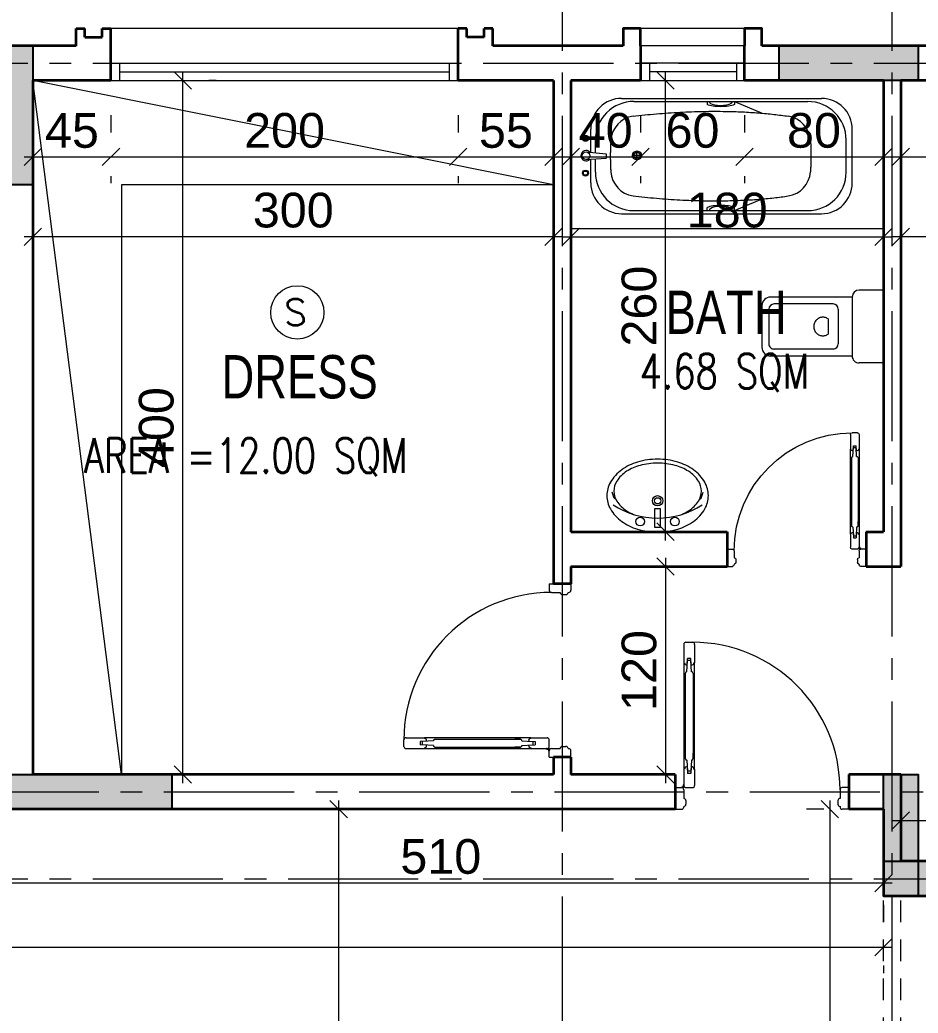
# Model space of a CAD drawing. Header units: millimetres. Extents: x -11627 to -10952, y 10244 to 10588.
# Drawn here: x -11240.24 to -11235.07, y 10466.85 to 10472.58 of the extents above; entities that cross this region are included whole.
import ezdxf

# ---------------------------------------------------------------- set-up
doc = ezdxf.new("R2010")
doc.units = ezdxf.units.MM
doc.header["$PDMODE"] = 35
for name, pattern in [('DOT', [0.25, 0, -0.25]), ('GROUND FLOOR XREF - option 3$0$FATHER FR$0$CENTER2', [1.125, 0.75, -0.125, 0.125, -0.125]), ('HIDDEN2', [0.1875, 0.125, -0.0625])]:
    doc.linetypes.add(name, pattern=pattern)
doc.layers.get('0').update_dxf_attribs({"lineweight": 5})
doc.layers.get('DEFPOINTS').update_dxf_attribs({"lineweight": 5})
for name, color, linetype, lineweight in [('A-AXIS LINE', 8, 'GROUND FLOOR XREF - option 3$0$FATHER FR$0$CENTER2', 0), ('A-GEN DIMS INTERNAL', 86, 'Continuous', 5), ('A-TEXT', 3, 'Continuous', 13), ('DIM IN', 191, 'Continuous', 5), ('DOORS', 30, 'Continuous', 9), ('FIRE', 2, 'Continuous', 5), ('hidden', 251, 'HIDDEN2', 5), ('PRO', 233, 'Continuous', 0), ('S-COL HATCH', 5, 'Continuous', 15), ('SANIT', 241, 'Continuous', 0), ('SYMBOLS LEVEL', 233, 'Continuous', 5), ('text1', 32, 'Continuous', 9), ('WALLS', 4, 'Continuous', 35), ('Window', 57, 'Continuous', 13), ('WINDOWS', 57, 'Continuous', 13)]:
    doc.layers.add(name, color=color, linetype=linetype, lineweight=lineweight)
doc.layers.add('CivilDefense', color=2, linetype='Continuous')
doc.layers.add('col1', color=6, linetype='Continuous')
doc.styles.add('GROUND FLOOR XREF - option 3$0$STYLE1', font='arial.ttf', dxfattribs={"height": 0.2})
doc.styles.add('ROMANS', font='romans.shx', dxfattribs={"width": 0.85})
doc.styles.add('SIMPLEX', font='romans.shx', dxfattribs={"width": 0.75})
doc.dimstyles.new('DIM 100', dxfattribs={"dimtxt": 0.2, "dimasz": 0.1, "dimexe": 0.15, "dimexo": 0.2, "dimgap": 0.05, "dimtad": 1, "dimdec": 0, "dimlfac": 100, "dimzin": 1, "dimdsep": 46, "dimtxsty": 'GROUND FLOOR XREF - option 3$0$STYLE1', "dimblk": 'OBLIQUE', "dimcen": 0.02, "dimdle": 0.05, "dimclrd": 256, "dimclre": 6, "dimclrt": 3, "dimadec": 1, "dimazin": 0, "dimtfac": 0.9, "dimtdec": 0, "dimtix": 1, "dimtofl": 0, "dimtmove": 2, "dimatfit": 3, "dimldrblk": 'ARCHTICK', "dimfxl": 1, "dimtolj": 1, "dimtzin": 12, "dimlwd": -1, "dimlwe": -1, "dimarcsym": 0})

# ---------------------------------------------------------------- blocks, each defined once
blk = doc.blocks.new('GLA')
at = {"layer": 'WALLS'}
for p, q in [((211.3978, -544.4551), (211.4478, -544.4551)), ((211.3978, -544.5551), (211.3978, -544.4551)), ((211.4478, -544.5051), (211.4478, -544.4551)), ((211.5478, -544.5051), (211.5478, -544.4551)), ((211.5478, -544.4551), (211.5978, -544.4551)), ((211.5978, -544.7551), (211.5978, -544.4551)), ((213.5978, -544.7551), (213.5978, -544.4551)), ((213.6478, -544.4551), (213.5978, -544.4551)), ((213.6478, -544.5051), (213.6478, -544.4551)), ((213.7478, -544.5051), (213.7478, -544.4551)), ((213.7978, -544.4551), (213.7478, -544.4551)), ((213.7978, -544.5551), (213.7978, -544.4551)), ((211.4478, -544.5051), (211.5478, -544.5051)), ((213.7478, -544.5051), (213.6478, -544.5051))]:
    blk.add_line(p, q, dxfattribs=at)
at = {"layer": 'WINDOWS'}
for p, q in [((211.5978, -544.4551), (213.5978, -544.4551)), ((213.5978, -544.6551), (211.5978, -544.6551)), ((211.6478, -544.7551), (211.6478, -544.6551)), ((213.5478, -544.7551), (213.5478, -544.6551)), ((213.5478, -544.7051), (211.6478, -544.7051)), ((213.5978, -544.7551), (211.5978, -544.7551))]:
    blk.add_line(p, q, dxfattribs=at)
blk = doc.blocks.new('_Oblique')
at = {"color": 0, "linetype": 'ByBlock', "lineweight": -2}
blk.add_line((-0.5, -0.5), (0.5, 0.5), dxfattribs=at)
blk = doc.blocks.new('*D1153')
at = {"layer": 'A-GEN DIMS INTERNAL', "color": 6, "linetype": 'DOT', "transparency": 16777216}
for p, q in [((-11235.1682, 10471.5256), (-11235.1682, 10471.4756)), ((-11231.1682, 10471.5256), (-11231.1682, 10471.4756))]:
    blk.add_line(p, q, dxfattribs=at)
at = {"layer": 'A-GEN DIMS INTERNAL', "transparency": 16777216}
blk.add_line((-11231.1182, 10471.3256), (-11235.2182, 10471.3256), dxfattribs=at)
at = {"layer": 'DEFPOINTS', "color": 0, "transparency": 16777216}
for p in [(-11235.1682, 10471.3256), (-11235.1682, 10471.3256), (-11231.1682, 10471.3256)]:
    blk.add_point(p, dxfattribs=at)
at = {"layer": 'A-GEN DIMS INTERNAL', "transparency": 16777216, "xscale": 0.1, "yscale": 0.1, "zscale": 0.1, "rotation": 180}
blk.add_blockref('_Oblique', (-11235.1682, 10471.3256), dxfattribs=at)
at = {"layer": 'A-GEN DIMS INTERNAL', "transparency": 16777216, "xscale": 0.1, "yscale": 0.1, "zscale": 0.1}
blk.add_blockref('_Oblique', (-11231.1682, 10471.3256), dxfattribs=at)
at = {"layer": 'A-GEN DIMS INTERNAL', "color": 3, "transparency": 16777216, "insert": (-11233.1682, 10471.4777), "char_height": 0.2, "attachment_point": 5, "style": 'GROUND FLOOR XREF - option 3$0$STYLE1'}
blk.add_mtext('\\A1;400', dxfattribs=at)
blk = doc.blocks.new('_ArchTick')
at = {"color": 0, "linetype": 'ByBlock', "const_width": 0.15}
blk.add_lwpolyline([(-0.5, -0.5), (0.5, 0.5)], dxfattribs=at)
blk = doc.blocks.new('*D1154')
at = {"layer": 'A-GEN DIMS INTERNAL', "color": 6, "linetype": 'DOT', "transparency": 16777216}
for p, q in [((-11240.1682, 10471.5256), (-11240.1682, 10471.4756)), ((-11237.1682, 10471.5256), (-11237.1682, 10471.4756))]:
    blk.add_line(p, q, dxfattribs=at)
at = {"layer": 'A-GEN DIMS INTERNAL', "transparency": 16777216}
blk.add_line((-11237.1182, 10471.3256), (-11240.2182, 10471.3256), dxfattribs=at)
at = {"layer": 'DEFPOINTS', "color": 0, "transparency": 16777216}
for p in [(-11240.1682, 10471.3256), (-11240.1682, 10471.3256), (-11237.1682, 10471.3256)]:
    blk.add_point(p, dxfattribs=at)
at = {"layer": 'A-GEN DIMS INTERNAL', "transparency": 16777216, "xscale": 0.1, "yscale": 0.1, "zscale": 0.1, "rotation": 180}
blk.add_blockref('_Oblique', (-11240.1682, 10471.3256), dxfattribs=at)
at = {"layer": 'A-GEN DIMS INTERNAL', "transparency": 16777216, "xscale": 0.1, "yscale": 0.1, "zscale": 0.1}
blk.add_blockref('_Oblique', (-11237.1682, 10471.3256), dxfattribs=at)
at = {"layer": 'A-GEN DIMS INTERNAL', "color": 3, "transparency": 16777216, "insert": (-11238.6682, 10471.4777), "char_height": 0.2, "attachment_point": 5, "style": 'GROUND FLOOR XREF - option 3$0$STYLE1'}
blk.add_mtext('\\A1;300', dxfattribs=at)
blk = doc.blocks.new('*D1158')
at = {"layer": 'A-GEN DIMS INTERNAL', "color": 6, "linetype": 'DOT', "transparency": 16777216}
for p, q in [((-11239.7182, 10472.0256), (-11239.7182, 10471.6352)), ((-11240.1682, 10471.9852), (-11240.1682, 10471.9352))]:
    blk.add_line(p, q, dxfattribs=at)
at = {"layer": 'A-GEN DIMS INTERNAL', "transparency": 16777216}
blk.add_line((-11240.2182, 10471.7852), (-11239.6682, 10471.7852), dxfattribs=at)
at = {"layer": 'DEFPOINTS', "color": 0, "transparency": 16777216}
for p in [(-11239.7182, 10472.2256), (-11240.1682, 10471.7852), (-11239.7182, 10471.7852)]:
    blk.add_point(p, dxfattribs=at)
at = {"layer": 'A-GEN DIMS INTERNAL', "transparency": 16777216, "xscale": 0.1, "yscale": 0.1, "zscale": 0.1, "rotation": 180}
blk.add_blockref('_Oblique', (-11240.1682, 10471.7852), dxfattribs=at)
at = {"layer": 'A-GEN DIMS INTERNAL', "transparency": 16777216, "xscale": 0.1, "yscale": 0.1, "zscale": 0.1}
blk.add_blockref('_Oblique', (-11239.7182, 10471.7852), dxfattribs=at)
at = {"layer": 'A-GEN DIMS INTERNAL', "color": 3, "transparency": 16777216, "insert": (-11239.9432, 10471.9369), "char_height": 0.2, "attachment_point": 5, "style": 'GROUND FLOOR XREF - option 3$0$STYLE1'}
blk.add_mtext('\\A1;45', dxfattribs=at)
blk = doc.blocks.new('*D1159')
at = {"layer": 'A-GEN DIMS INTERNAL', "color": 6, "linetype": 'DOT', "transparency": 16777216}
for p, q in [((-11239.7182, 10472.0256), (-11239.7182, 10471.6352)), ((-11237.7182, 10472.0256), (-11237.7182, 10471.6352))]:
    blk.add_line(p, q, dxfattribs=at)
at = {"layer": 'A-GEN DIMS INTERNAL', "transparency": 16777216}
blk.add_line((-11239.7682, 10471.7852), (-11237.6682, 10471.7852), dxfattribs=at)
at = {"layer": 'DEFPOINTS', "color": 0, "transparency": 16777216}
for p in [(-11239.7182, 10472.2256), (-11237.7182, 10472.2256), (-11237.7182, 10471.7852)]:
    blk.add_point(p, dxfattribs=at)
at = {"layer": 'A-GEN DIMS INTERNAL', "transparency": 16777216, "xscale": 0.1, "yscale": 0.1, "zscale": 0.1, "rotation": 180}
blk.add_blockref('_Oblique', (-11239.7182, 10471.7852), dxfattribs=at)
at = {"layer": 'A-GEN DIMS INTERNAL', "transparency": 16777216, "xscale": 0.1, "yscale": 0.1, "zscale": 0.1}
blk.add_blockref('_Oblique', (-11237.7182, 10471.7852), dxfattribs=at)
at = {"layer": 'A-GEN DIMS INTERNAL', "color": 3, "transparency": 16777216, "insert": (-11238.7182, 10471.9373), "char_height": 0.2, "attachment_point": 5, "style": 'GROUND FLOOR XREF - option 3$0$STYLE1'}
blk.add_mtext('\\A1;200', dxfattribs=at)
blk = doc.blocks.new('*D1160')
at = {"layer": 'A-GEN DIMS INTERNAL', "color": 6, "linetype": 'DOT', "transparency": 16777216}
for p, q in [((-11237.7182, 10472.0256), (-11237.7182, 10471.6352)), ((-11237.1682, 10472.0256), (-11237.1682, 10471.6352))]:
    blk.add_line(p, q, dxfattribs=at)
at = {"layer": 'A-GEN DIMS INTERNAL', "transparency": 16777216}
blk.add_line((-11237.7682, 10471.7852), (-11237.1182, 10471.7852), dxfattribs=at)
at = {"layer": 'DEFPOINTS', "color": 0, "transparency": 16777216}
for p in [(-11237.7182, 10472.2256), (-11237.1682, 10472.2256), (-11237.1682, 10471.7852)]:
    blk.add_point(p, dxfattribs=at)
at = {"layer": 'A-GEN DIMS INTERNAL', "transparency": 16777216, "xscale": 0.1, "yscale": 0.1, "zscale": 0.1, "rotation": 180}
blk.add_blockref('_Oblique', (-11237.7182, 10471.7852), dxfattribs=at)
at = {"layer": 'A-GEN DIMS INTERNAL', "transparency": 16777216, "xscale": 0.1, "yscale": 0.1, "zscale": 0.1}
blk.add_blockref('_Oblique', (-11237.1682, 10471.7852), dxfattribs=at)
at = {"layer": 'A-GEN DIMS INTERNAL', "color": 3, "transparency": 16777216, "insert": (-11237.4432, 10471.9369), "char_height": 0.2, "attachment_point": 5, "style": 'GROUND FLOOR XREF - option 3$0$STYLE1'}
blk.add_mtext('\\A1;55', dxfattribs=at)
blk = doc.blocks.new('*D1167')
at = {"layer": 'A-GEN DIMS INTERNAL', "transparency": 16777216}
blk.add_line((-11239.3043, 10468.1756), (-11239.3043, 10472.2756), dxfattribs=at)
at = {"layer": 'A-GEN DIMS INTERNAL', "color": 6, "linetype": 'DOT', "transparency": 16777216}
for p, q in [((-11239.1125, 10472.2256), (-11239.1543, 10472.2256)), ((-11239.1125, 10468.2256), (-11239.1543, 10468.2256))]:
    blk.add_line(p, q, dxfattribs=at)
at = {"layer": 'DEFPOINTS', "color": 0, "transparency": 16777216}
for p in [(-11239.3125, 10472.2256), (-11239.3043, 10472.2256), (-11239.3125, 10468.2256)]:
    blk.add_point(p, dxfattribs=at)
at = {"layer": 'A-GEN DIMS INTERNAL', "transparency": 16777216, "xscale": 0.1, "yscale": 0.1, "zscale": 0.1}
for p, rotation in [((-11239.3043, 10472.2256), 90), ((-11239.3043, 10468.2256), 270)]:
    blk.add_blockref('_Oblique', p, dxfattribs=dict(at, rotation=rotation))
at = {"layer": 'A-GEN DIMS INTERNAL', "color": 3, "transparency": 16777216, "insert": (-11239.4564, 10470.2256), "char_height": 0.2, "attachment_point": 5, "rotation": 90, "style": 'GROUND FLOOR XREF - option 3$0$STYLE1'}
blk.add_mtext('\\A1;400', dxfattribs=at)
blk = doc.blocks.new('*D1168')
at = {"layer": 'A-GEN DIMS INTERNAL', "transparency": 16777216}
blk.add_line((-11238.4066, 10468.0756), (-11238.4066, 10463.8756), dxfattribs=at)
at = {"layer": 'A-GEN DIMS INTERNAL', "color": 6, "linetype": 'DOT', "transparency": 16777216}
for p, q in [((-11238.2149, 10468.0256), (-11238.2566, 10468.0256)), ((-11238.704, 10463.9256), (-11238.2566, 10463.9256))]:
    blk.add_line(p, q, dxfattribs=at)
at = {"layer": 'DEFPOINTS', "color": 0, "transparency": 16777216}
for p in [(-11238.4149, 10468.0256), (-11238.904, 10463.9256), (-11238.4066, 10463.9256)]:
    blk.add_point(p, dxfattribs=at)
at = {"layer": 'A-GEN DIMS INTERNAL', "transparency": 16777216, "xscale": 0.1, "yscale": 0.1, "zscale": 0.1}
for p, rotation in [((-11238.4066, 10468.0256), 90), ((-11238.4066, 10463.9256), 270)]:
    blk.add_blockref('_Oblique', p, dxfattribs=dict(at, rotation=rotation))
at = {"layer": 'A-GEN DIMS INTERNAL', "color": 3, "transparency": 16777216, "insert": (-11238.5587, 10465.9756), "char_height": 0.2, "attachment_point": 5, "rotation": 90, "style": 'GROUND FLOOR XREF - option 3$0$STYLE1'}
blk.add_mtext('\\A1;410', dxfattribs=at)
blk = doc.blocks.new('*D1170')
at = {"layer": 'A-GEN DIMS INTERNAL', "color": 6, "linetype": 'DOT', "transparency": 16777216}
for p, q in [((-11237.0682, 10471.3187), (-11237.0682, 10471.4756)), ((-11235.2682, 10471.3187), (-11235.2682, 10471.4756))]:
    blk.add_line(p, q, dxfattribs=at)
at = {"layer": 'A-GEN DIMS INTERNAL', "transparency": 16777216}
blk.add_line((-11237.1182, 10471.3256), (-11235.2182, 10471.3256), dxfattribs=at)
at = {"layer": 'DEFPOINTS', "color": 0, "transparency": 16777216}
for p in [(-11235.2682, 10471.3256), (-11237.0682, 10471.1187), (-11235.2682, 10471.1187)]:
    blk.add_point(p, dxfattribs=at)
at = {"layer": 'A-GEN DIMS INTERNAL', "transparency": 16777216, "xscale": 0.1, "yscale": 0.1, "zscale": 0.1, "rotation": 180}
blk.add_blockref('_Oblique', (-11237.0682, 10471.3256), dxfattribs=at)
at = {"layer": 'A-GEN DIMS INTERNAL', "transparency": 16777216, "xscale": 0.1, "yscale": 0.1, "zscale": 0.1}
blk.add_blockref('_Oblique', (-11235.2682, 10471.3256), dxfattribs=at)
at = {"layer": 'A-GEN DIMS INTERNAL', "color": 3, "transparency": 16777216, "insert": (-11236.1682, 10471.4777), "char_height": 0.2, "attachment_point": 5, "style": 'GROUND FLOOR XREF - option 3$0$STYLE1'}
blk.add_mtext('\\A1;180', dxfattribs=at)
blk = doc.blocks.new('*D1171')
at = {"layer": 'A-GEN DIMS INTERNAL', "transparency": 16777216}
blk.add_line((-11236.5231, 10469.5756), (-11236.5231, 10472.2756), dxfattribs=at)
at = {"layer": 'A-GEN DIMS INTERNAL', "color": 6, "linetype": 'DOT', "transparency": 16777216}
for p, q in [((-11236.8682, 10472.2256), (-11236.3731, 10472.2256)), ((-11236.8682, 10469.6256), (-11236.3731, 10469.6256))]:
    blk.add_line(p, q, dxfattribs=at)
at = {"layer": 'DEFPOINTS', "color": 0, "transparency": 16777216}
for p in [(-11237.0682, 10472.2256), (-11236.5231, 10472.2256), (-11237.0682, 10469.6256)]:
    blk.add_point(p, dxfattribs=at)
at = {"layer": 'A-GEN DIMS INTERNAL', "transparency": 16777216, "xscale": 0.1, "yscale": 0.1, "zscale": 0.1}
for p, rotation in [((-11236.5231, 10472.2256), 90), ((-11236.5231, 10469.6256), 270)]:
    blk.add_blockref('_Oblique', p, dxfattribs=dict(at, rotation=rotation))
at = {"layer": 'A-GEN DIMS INTERNAL', "color": 3, "transparency": 16777216, "insert": (-11236.6752, 10470.9256), "char_height": 0.2, "attachment_point": 5, "rotation": 90, "style": 'GROUND FLOOR XREF - option 3$0$STYLE1'}
blk.add_mtext('\\A1;260', dxfattribs=at)
blk = doc.blocks.new('*D1172')
at = {"layer": 'A-GEN DIMS INTERNAL', "transparency": 16777216}
blk.add_line((-11236.5231, 10469.4756), (-11236.5231, 10468.1756), dxfattribs=at)
at = {"layer": 'A-GEN DIMS INTERNAL', "color": 6, "linetype": 'DOT', "transparency": 16777216}
for p, q in [((-11236.5221, 10469.4256), (-11236.3731, 10469.4256)), ((-11236.7221, 10468.2256), (-11236.6731, 10468.2256))]:
    blk.add_line(p, q, dxfattribs=at)
at = {"layer": 'DEFPOINTS', "color": 0, "transparency": 16777216}
for p in [(-11236.7221, 10469.4256), (-11236.5231, 10468.2256), (-11236.5221, 10468.2256)]:
    blk.add_point(p, dxfattribs=at)
at = {"layer": 'A-GEN DIMS INTERNAL', "transparency": 16777216, "xscale": 0.1, "yscale": 0.1, "zscale": 0.1}
for p, rotation in [((-11236.5231, 10469.4256), 90), ((-11236.5231, 10468.2256), 270)]:
    blk.add_blockref('_Oblique', p, dxfattribs=dict(at, rotation=rotation))
at = {"layer": 'A-GEN DIMS INTERNAL', "color": 3, "transparency": 16777216, "insert": (-11236.6752, 10468.8256), "char_height": 0.2, "attachment_point": 5, "rotation": 90, "style": 'GROUND FLOOR XREF - option 3$0$STYLE1'}
blk.add_mtext('\\A1;120', dxfattribs=at)
blk = doc.blocks.new('SDADADAA')
at = {"layer": 'PRO'}
for p, q in [((49.6527, 20.3426), (49.6527, 19.4426)), ((49.6527, 20.3426), (49.6527, 19.4426)), ((51.5527, 20.3426), (49.6527, 20.3426)), ((51.5527, 19.4426), (51.5527, 20.3426)), ((51.2451, 20.2522), (50.0291, 20.2522)), ((51.1703, 20.2335), (50.1132, 20.2335)), ((50.5587, 20.2335), (50.3904, 20.1624)), ((50.5587, 20.2335), (50.5587, 20.2143)), ((50.5726, 20.2335), (50.5726, 20.2308)), ((50.7109, 20.2335), (50.7109, 20.2308)), ((50.7248, 20.2335), (50.7248, 20.2143)), ((49.842, 20.0651), (49.842, 19.7377)), ((51.4322, 20.0651), (51.4322, 19.9204)), ((49.8794, 19.9996), (49.8794, 19.8032)), ((51.4041, 19.9996), (51.4041, 19.9189)), ((51.1244, 19.8977), (51.1781, 19.8977)), ((51.1513, 19.9246), (51.1513, 19.8708)), ((51.4618, 19.9221), (51.3386, 19.9153)), ((51.461, 19.8764), (51.3386, 19.8872)), ((51.4041, 19.8814), (51.4041, 19.8032)), ((51.4322, 19.8789), (51.4322, 19.7377)), ((50.5587, 19.5694), (50.3904, 19.6405)), ((50.5587, 19.5694), (50.5587, 19.5885)), ((50.7248, 19.5694), (50.7248, 19.5885)), ((50.7359, 19.5506), (50.0291, 19.5506)), ((50.7359, 19.5694), (50.1132, 19.5694)), ((50.5726, 19.5694), (50.5726, 19.5721)), ((50.7109, 19.5694), (50.7109, 19.5721)), ((51.1703, 19.5694), (50.7353, 19.5694)), ((51.2451, 19.5506), (50.7353, 19.5506)), ((49.6527, 19.4426), (51.5527, 19.4426))]:
    blk.add_line(p, q, dxfattribs=at)
for centre, radius in [((51.4643, 20.0057), 0.0185), ((51.4643, 20.0057), 0.0129), ((51.1513, 19.8977), 0.0269), ((51.1513, 19.8977), 0.0185), ((51.461, 19.8996), 0.0232), ((51.4643, 19.7935), 0.0185), ((51.4643, 19.7935), 0.0129)]:
    blk.add_circle(centre, radius, dxfattribs=at)
for centre, radius, start, end in [((50.0291, 20.0651), 0.1871, 90, 180), ((51.2451, 20.0651), 0.1871, 0, 90), ((50.1132, 19.9996), 0.2339, 90, 180), ((51.1703, 19.9996), 0.2339, 0, 90), ((50.2551, 19.9866), 0.159, 98.55641, 176.08629), ((51.1515, 19.9866), 0.159, 3.91371, 81.44359), ((51.461, 19.8996), 0.0316, 221.89956, 138.0583), ((50.1132, 19.8032), 0.2339, 180, 270), ((50.2551, 19.8162), 0.159, 183.91371, 261.44359), ((51.1703, 19.8032), 0.2339, 270, 0), ((51.1515, 19.8162), 0.159, 278.55641, 356.08629), ((50.0291, 19.7377), 0.1871, 180, 270), ((51.2451, 19.7377), 0.1871, 270, 0)]:
    blk.add_arc(centre, radius, start, end, dxfattribs=at)
for centre, major_axis, ratio, start_param, end_param in [((50.6418, 20.2335), (-0.1045, 0), 0.302474, 0.651895, 2.489698), ((50.6418, 20.2301), (0.0692, 0), 0.31892, 3.141593, 6.314743), ((51.0078, 19.9014), (0, 0.6913), 0.47861, 4.691856, 4.732463)]:
    blk.add_ellipse(centre, major_axis=major_axis, ratio=ratio, start_param=start_param, end_param=end_param, dxfattribs=at)
at = {"layer": 'PRO', "extrusion": (0, 0, -1)}
for centre, major_axis, ratio, start_param, end_param in [((50.6418, 19.5694), (0.1045, 0), 0.302474, 3.793487, 5.631291), ((50.6418, 19.5728), (-0.0692, 0), 0.31892, 0, 3.173151)]:
    blk.add_ellipse(centre, major_axis=major_axis, ratio=ratio, start_param=start_param, end_param=end_param, dxfattribs=at)
at = {"layer": 'PRO'}
for points, weights in [([(51.1751, 20.1439), (50.6418, 20.2056), (50.2314, 20.1439)], [1, 0.94315169686, 1]), ([(50.0964, 19.8054), (50.0899, 19.9014), (50.0964, 19.9975)], [1, 0.992545863237, 1]), ([(51.3101, 19.8054), (51.3167, 19.9014), (51.3101, 19.9975)], [1, 0.992545863236, 1]), ([(51.1751, 19.659), (50.6418, 19.5973), (50.2314, 19.659)], [1, 0.94315169686, 1])]:
    blk.add_rational_spline(points, weights, degree=2, dxfattribs=at)
blk = doc.blocks.new('*D1173')
at = {"layer": 'A-GEN DIMS INTERNAL', "color": 6, "linetype": 'DOT', "transparency": 16777216}
for p, q in [((-11237.0682, 10472.0256), (-11237.0682, 10471.6352)), ((-11236.6682, 10472.0256), (-11236.6682, 10471.6352))]:
    blk.add_line(p, q, dxfattribs=at)
at = {"layer": 'A-GEN DIMS INTERNAL', "transparency": 16777216}
blk.add_line((-11237.1182, 10471.7852), (-11236.6182, 10471.7852), dxfattribs=at)
at = {"layer": 'DEFPOINTS', "color": 0, "transparency": 16777216}
for p in [(-11237.0682, 10472.2256), (-11236.6682, 10472.2256), (-11236.6682, 10471.7852)]:
    blk.add_point(p, dxfattribs=at)
at = {"layer": 'A-GEN DIMS INTERNAL', "transparency": 16777216, "xscale": 0.1, "yscale": 0.1, "zscale": 0.1, "rotation": 180}
blk.add_blockref('_Oblique', (-11237.0682, 10471.7852), dxfattribs=at)
at = {"layer": 'A-GEN DIMS INTERNAL', "transparency": 16777216, "xscale": 0.1, "yscale": 0.1, "zscale": 0.1}
blk.add_blockref('_Oblique', (-11236.6682, 10471.7852), dxfattribs=at)
at = {"layer": 'A-GEN DIMS INTERNAL', "color": 3, "transparency": 16777216, "insert": (-11236.8682, 10471.9373), "char_height": 0.2, "attachment_point": 5, "style": 'GROUND FLOOR XREF - option 3$0$STYLE1'}
blk.add_mtext('\\A1;40', dxfattribs=at)
blk = doc.blocks.new('*D1174')
at = {"layer": 'A-GEN DIMS INTERNAL', "color": 6, "linetype": 'DOT', "transparency": 16777216}
for p, q in [((-11236.6682, 10472.0256), (-11236.6682, 10471.6352)), ((-11236.0682, 10472.0256), (-11236.0682, 10471.6352))]:
    blk.add_line(p, q, dxfattribs=at)
at = {"layer": 'A-GEN DIMS INTERNAL', "transparency": 16777216}
blk.add_line((-11236.7182, 10471.7852), (-11236.0182, 10471.7852), dxfattribs=at)
at = {"layer": 'DEFPOINTS', "color": 0, "transparency": 16777216}
for p in [(-11236.6682, 10472.2256), (-11236.0682, 10472.2256), (-11236.0682, 10471.7852)]:
    blk.add_point(p, dxfattribs=at)
at = {"layer": 'A-GEN DIMS INTERNAL', "transparency": 16777216, "xscale": 0.1, "yscale": 0.1, "zscale": 0.1, "rotation": 180}
blk.add_blockref('_Oblique', (-11236.6682, 10471.7852), dxfattribs=at)
at = {"layer": 'A-GEN DIMS INTERNAL', "transparency": 16777216, "xscale": 0.1, "yscale": 0.1, "zscale": 0.1}
blk.add_blockref('_Oblique', (-11236.0682, 10471.7852), dxfattribs=at)
at = {"layer": 'A-GEN DIMS INTERNAL', "color": 3, "transparency": 16777216, "insert": (-11236.3682, 10471.9373), "char_height": 0.2, "attachment_point": 5, "style": 'GROUND FLOOR XREF - option 3$0$STYLE1'}
blk.add_mtext('\\A1;60', dxfattribs=at)
blk = doc.blocks.new('*D1175')
at = {"layer": 'A-GEN DIMS INTERNAL', "color": 6, "linetype": 'DOT', "transparency": 16777216}
for p, q in [((-11236.0682, 10472.0256), (-11236.0682, 10471.6352)), ((-11235.2682, 10472.0256), (-11235.2682, 10471.6352))]:
    blk.add_line(p, q, dxfattribs=at)
at = {"layer": 'A-GEN DIMS INTERNAL', "transparency": 16777216}
blk.add_line((-11236.1182, 10471.7852), (-11235.2182, 10471.7852), dxfattribs=at)
at = {"layer": 'DEFPOINTS', "color": 0, "transparency": 16777216}
for p in [(-11236.0682, 10472.2256), (-11235.2682, 10472.2256), (-11235.2682, 10471.7852)]:
    blk.add_point(p, dxfattribs=at)
at = {"layer": 'A-GEN DIMS INTERNAL', "transparency": 16777216, "xscale": 0.1, "yscale": 0.1, "zscale": 0.1, "rotation": 180}
blk.add_blockref('_Oblique', (-11236.0682, 10471.7852), dxfattribs=at)
at = {"layer": 'A-GEN DIMS INTERNAL', "transparency": 16777216, "xscale": 0.1, "yscale": 0.1, "zscale": 0.1}
blk.add_blockref('_Oblique', (-11235.2682, 10471.7852), dxfattribs=at)
at = {"layer": 'A-GEN DIMS INTERNAL', "color": 3, "transparency": 16777216, "insert": (-11235.6682, 10471.9373), "char_height": 0.2, "attachment_point": 5, "style": 'GROUND FLOOR XREF - option 3$0$STYLE1'}
blk.add_mtext('\\A1;80', dxfattribs=at)
blk = doc.blocks.new('D-P-10-80')
at = {"color": 0}
for p, q in [((0.04, 0.76), (0.04, 0.6753)), ((0.05, 0.77), (0.08, 0.77)), ((0.09, 0.76), (0.09, 0.6753)), ((0.0559, 0.6657), (0.0578, 0.6953)), ((0.0722, 0.6953), (0.0578, 0.6953)), ((0.0741, 0.6657), (0.0722, 0.6953)), ((0.043, 0.6753), (0.04, 0.6753)), ((0.04, 0.6753), (0.04, 0.1853)), ((0.0542, 0.6339), (0.0577, 0.6853)), ((0.0723, 0.6853), (0.0577, 0.6853)), ((0.0758, 0.6339), (0.0723, 0.6853)), ((0.087, 0.6753), (0.09, 0.6753)), ((0.09, 0.1853), (0.09, 0.6753)), ((0.0462, 0.6273), (0.0462, 0.2333)), ((0.0477, 0.6273), (0.0462, 0.6273)), ((0.0823, 0.6273), (0.0837, 0.6273)), ((0.0837, 0.6273), (0.0837, 0.2333)), ((0.0462, 0.2333), (0.0462, 0.2594)), ((0.0477, 0.2333), (0.0462, 0.2333)), ((0.0823, 0.2333), (0.0837, 0.2333)), ((0.0837, 0.2333), (0.0837, 0.2594)), ((0.043, 0.1853), (0.04, 0.1853)), ((0.04, 0.1853), (0.04, 0.11)), ((0.0542, 0.2267), (0.0577, 0.1753)), ((0.0559, 0.1949), (0.0578, 0.1653)), ((0.0741, 0.1949), (0.0722, 0.1653)), ((0.0758, 0.2267), (0.0723, 0.1753)), ((0.087, 0.1853), (0.09, 0.1853)), ((0.09, 0.1853), (0.09, 0.11)), ((0.0723, 0.1753), (0.0577, 0.1753)), ((0.0722, 0.1653), (0.0578, 0.1653)), ((0, 0.1), (0.03, 0.1)), ((0, 0.1), (0, 0)), ((0.0275, 0.1015), (0.0275, 0.101)), ((0.0285, 0.1025), (0.0365, 0.1025)), ((0.0285, 0.1), (0.0375, 0.1)), ((0.0332, 0.1025), (0.0355, 0.1025)), ((0.0365, 0.1025), (0.0348, 0.1025)), ((0.0375, 0.1115), (0.0375, 0.1035)), ((0.0375, 0.1045), (0.0375, 0.1035)), ((0.0418, 0.1025), (0.0375, 0.1025)), ((0.0375, 0.1025), (0.0375, 0.0981)), ((0.0385, 0.1125), (0.039, 0.1125)), ((0.04, 0.1115), (0.04, 0.1025)), ((0.05, 0.1), (0.08, 0.1)), ((0.8, 0.1), (0.77, 0.1)), ((0.8, 0.1), (0.8, 0)), ((0.04, 0.09), (0.04, 0.05)), ((0.04, 0.05), (0.04, 0.05)), ((0.76, 0.09), (0.76, 0.05)), ((0.76, 0.05), (0.76, 0.05)), ((0, 0), (0.03, 0)), ((0.04, 0.013), (0.04, 0.01)), ((0.05, 0.04), (0.05, 0.023)), ((0.75, 0.04), (0.75, 0.023)), ((0.76, 0.013), (0.76, 0.01)), ((0.8, 0), (0.77, 0))]:
    blk.add_line(p, q, dxfattribs=at)
for radius in [0.00367, 0.00201]:
    blk.add_circle((0.0375, 0.1025), radius, dxfattribs=at)
for centre, radius, start, end in [((0.05, 0.76), 0.01, 90, 180), ((0.08, 0.76), 0.01, 0, 90), ((0.08, 0.09), 0.68, 0, 90), ((0.053, 0.6753), 0.01, 180, 286.6378), ((0.077, 0.6753), 0.01, 253.3622, 0), ((0.0542, 0.6273), 0.00659, 89.3814, 180.0004), ((0.0757, 0.6273), 0.00659, 359.9999, 90.6186), ((0.0542, 0.2333), 0.00659, 179.9996, 270.6186), ((0.0757, 0.2333), 0.00659, 269.3814, 0.0001), ((0.053, 0.1853), 0.01, 73.3622, 180), ((0.077, 0.1853), 0.01, 0, 106.6378), ((0.0285, 0.1015), 0.001, 90, 180), ((0.0285, 0.101), 0.001, 180, 270), ((0.03, 0.09), 0.01, 0, 90), ((0.0365, 0.1035), 0.001, 270, 0), ((0.0385, 0.1115), 0.001, 90, 180), ((0.0375, 0.1025), 0.0025, 270, 0), ((0.039, 0.1115), 0.001, 0, 90), ((0.05, 0.11), 0.01, 180, 270), ((0.08, 0.11), 0.01, 270, 0), ((0.77, 0.09), 0.01, 90, 180), ((0.04, 0.04), 0.01, 0, 90), ((0.76, 0.04), 0.01, 90, 180), ((0.03, 0.01), 0.01, 270, 0), ((0.04, 0.023), 0.01, 270, 0), ((0.76, 0.023), 0.01, 180, 270), ((0.77, 0.01), 0.01, 180, 270)]:
    blk.add_arc(centre, radius, start, end, dxfattribs=at)
blk = doc.blocks.new('A$C29A4714D')
at = {"layer": 'SYMBOLS LEVEL'}
for p, q in [((-0.21, 0), (-0.21, -0.14)), ((-0.21, 0), (0.21, 0)), ((0.21, 0), (0.21, -0.14)), ((-0.17, -0.18), (0.17, -0.18)), ((-0.17, -0.18), (-0.17, -0.65)), ((0.17, -0.18), (0.17, -0.65)), ((-0.1, -0.26), (0.1, -0.26)), ((-0.13, -0.29), (-0.13, -0.63)), ((-0.0439, -0.3185), (0.0439, -0.3185)), ((0.13, -0.29), (0.13, -0.63)), ((-0.1, -0.66), (0.1, -0.66)), ((-0.12, -0.7), (0.12, -0.7))]:
    blk.add_line(p, q, dxfattribs=at)
blk.add_lwpolyline([(-0.0439, -0.3185, 0.054167), (-0.0494, -0.3285, 0.099427), (-0.0535, -0.3488, 0.099427), (-0.0494, -0.369, 0.098874), (-0.0378, -0.3862, 0.098102), (-0.0205, -0.3977, 0.097563), (0, -0.4017, 0.097563), (0.0205, -0.3977, 0.098102), (0.0378, -0.3862, 0.098874), (0.0494, -0.369, 0.099427), (0.0535, -0.3488, 0.099427), (0.0494, -0.3285, 0.054167), (0.0439, -0.3185, 0.098102)], format="xyb", dxfattribs=at)
for centre, radius, start, end in [((-0.17, -0.14), 0.04, 180, 270), ((0.17, -0.14), 0.04, 270, 0), ((-0.1, -0.29), 0.03, 90, 180), ((0.1, -0.29), 0.03, 0, 90), ((-0.12, -0.65), 0.05, 180, 270), ((-0.1, -0.63), 0.03, 180, 270), ((0.1, -0.63), 0.03, 270, 0), ((0.12, -0.65), 0.05, 270, 0)]:
    blk.add_arc(centre, radius, start, end, dxfattribs=at)
blk = doc.blocks.new('A$C1227080D')
at = {"layer": 'SYMBOLS LEVEL'}
blk.add_lwpolyline([(0.2925, 0.21, 0.131574), (0.272, 0.2865, 0.10661), (0.2068, 0.3585, 0.083598), (0.1157, 0.4032, 0.07239), (0, 0.42, 0.07239), (-0.1157, 0.4032, 0.083598), (-0.2068, 0.3585, 0.10661), (-0.272, 0.2865, 0.131574), (-0.2925, 0.21, 0.131574), (-0.272, 0.1335, 0.10661), (-0.2068, 0.0615, 0.083598), (-0.1157, 0.0168, 0.07239), (0, 0, 0.07239), (0.1157, 0.0168, 0.083598), (0.2068, 0.0615, 0.10661), (0.272, 0.1335, 0.131574)], format="xyb", close=True, dxfattribs=at)
for points in [[(0.1391, 0.1014, 0.040392), (0.1783, 0.1222, 0.107175), (0.2351, 0.1787, 0.144796), (0.2521, 0.2361, 0.144796), (0.2351, 0.2935, 0.107175), (0.1783, 0.35, 0.077612), (0.1006, 0.384, 0.064769), (0, 0.3971, 0.064769), (-0.1006, 0.384, 0.077612), (-0.1783, 0.35, 0.107175), (-0.2351, 0.2935, 0.144796), (-0.2521, 0.2361, 0.144796), (-0.2351, 0.1787, 0.107175), (-0.1783, 0.1222, 0.040392), (-0.1391, 0.1014, 0.064769)], [(-0.2565, 0.1567, 0.147437), (0, 0.0807, 0.147437), (0.2565, 0.1567)]]:
    blk.add_lwpolyline(points, format="xyb", dxfattribs=at)
for points in [[(-0.241, 0.1891), (-0.2508, 0.1945), (-0.2625, 0.2296)], [(0.241, 0.1891), (0.2508, 0.1945), (0.2625, 0.2296)]]:
    blk.add_lwpolyline(points, dxfattribs=at)
blk.add_lwpolyline([(-0.0171, 0.1345), (-0.0171, 0.0278), (0.0171, 0.0278), (0.0171, 0.1345)], close=True, dxfattribs=at)
for centre, radius in [((0, 0.18), 0.0297), ((0, 0.18), 0.018), ((-0.1, 0.06), 0.0251), ((0.1, 0.06), 0.0251)]:
    blk.add_circle(centre, radius, dxfattribs=at)
blk = doc.blocks.new('*D1178')
at = {"layer": 'A-GEN DIMS INTERNAL', "color": 6, "linetype": 'DOT', "transparency": 16777216}
for p, q in [((-11235.1682, 10467.9256), (-11235.1682, 10468.11)), ((-11231.1682, 10467.9256), (-11231.1682, 10468.11))]:
    blk.add_line(p, q, dxfattribs=at)
at = {"layer": 'A-GEN DIMS INTERNAL', "transparency": 16777216}
blk.add_line((-11235.2182, 10467.96), (-11231.1182, 10467.96), dxfattribs=at)
at = {"layer": 'DEFPOINTS', "color": 0, "transparency": 16777216}
for p in [(-11231.1682, 10467.96), (-11235.1682, 10467.7256), (-11231.1682, 10467.7256)]:
    blk.add_point(p, dxfattribs=at)
at = {"layer": 'A-GEN DIMS INTERNAL', "transparency": 16777216, "xscale": 0.1, "yscale": 0.1, "zscale": 0.1, "rotation": 180}
blk.add_blockref('_Oblique', (-11235.1682, 10467.96), dxfattribs=at)
at = {"layer": 'A-GEN DIMS INTERNAL', "transparency": 16777216, "xscale": 0.1, "yscale": 0.1, "zscale": 0.1}
blk.add_blockref('_Oblique', (-11231.1682, 10467.96), dxfattribs=at)
at = {"layer": 'A-GEN DIMS INTERNAL', "color": 3, "transparency": 16777216, "insert": (-11233.1682, 10468.1122), "char_height": 0.2, "attachment_point": 5, "style": 'GROUND FLOOR XREF - option 3$0$STYLE1'}
blk.add_mtext('\\A1;400', dxfattribs=at)
blk = doc.blocks.new('*D1179')
at = {"layer": 'A-GEN DIMS INTERNAL', "color": 6, "linetype": 'DOT', "transparency": 16777216}
for p, q in [((-11240.3682, 10467.8256), (-11240.3682, 10467.4501)), ((-11235.2682, 10467.8256), (-11235.2682, 10467.4501))]:
    blk.add_line(p, q, dxfattribs=at)
at = {"layer": 'A-GEN DIMS INTERNAL', "transparency": 16777216}
blk.add_line((-11235.2182, 10467.6001), (-11240.4182, 10467.6001), dxfattribs=at)
at = {"layer": 'DEFPOINTS', "color": 0, "transparency": 16777216}
for p in [(-11240.3682, 10468.0256), (-11235.2682, 10468.0256), (-11240.3682, 10467.6001)]:
    blk.add_point(p, dxfattribs=at)
at = {"layer": 'A-GEN DIMS INTERNAL', "transparency": 16777216, "xscale": 0.1, "yscale": 0.1, "zscale": 0.1, "rotation": 180}
blk.add_blockref('_Oblique', (-11240.3682, 10467.6001), dxfattribs=at)
at = {"layer": 'A-GEN DIMS INTERNAL', "transparency": 16777216, "xscale": 0.1, "yscale": 0.1, "zscale": 0.1}
blk.add_blockref('_Oblique', (-11235.2682, 10467.6001), dxfattribs=at)
at = {"layer": 'A-GEN DIMS INTERNAL', "color": 3, "transparency": 16777216, "insert": (-11237.8182, 10467.7522), "char_height": 0.2, "attachment_point": 5, "style": 'GROUND FLOOR XREF - option 3$0$STYLE1'}
blk.add_mtext('\\A1;510', dxfattribs=at)
blk = doc.blocks.new('*D1182')
at = {"layer": 'A-GEN DIMS INTERNAL', "color": 6, "linetype": 'DOT', "transparency": 16777216}
for p, q in [((-11248.1682, 10467.8256), (-11248.1682, 10467.0817)), ((-11235.2682, 10467.8256), (-11235.2682, 10467.0817))]:
    blk.add_line(p, q, dxfattribs=at)
at = {"layer": 'A-GEN DIMS INTERNAL', "transparency": 16777216}
blk.add_line((-11248.2182, 10467.2317), (-11235.2182, 10467.2317), dxfattribs=at)
at = {"layer": 'DEFPOINTS', "color": 0, "transparency": 16777216}
for p in [(-11248.1682, 10468.0256), (-11235.2682, 10468.0256), (-11235.2682, 10467.2317)]:
    blk.add_point(p, dxfattribs=at)
at = {"layer": 'A-GEN DIMS INTERNAL', "transparency": 16777216, "xscale": 0.1, "yscale": 0.1, "zscale": 0.1, "rotation": 180}
blk.add_blockref('_Oblique', (-11248.1682, 10467.2317), dxfattribs=at)
at = {"layer": 'A-GEN DIMS INTERNAL', "transparency": 16777216, "xscale": 0.1, "yscale": 0.1, "zscale": 0.1}
blk.add_blockref('_Oblique', (-11235.2682, 10467.2317), dxfattribs=at)
at = {"layer": 'A-GEN DIMS INTERNAL', "color": 3, "transparency": 16777216, "insert": (-11241.7182, 10467.3838), "char_height": 0.2, "attachment_point": 5, "style": 'GROUND FLOOR XREF - option 3$0$STYLE1'}
blk.add_mtext('\\A1;1290', dxfattribs=at)
blk = doc.blocks.new('TGTGTGTGTGTGTG')
at = {"layer": 'A-AXIS LINE'}
for p, q in [((-11380.9384, 10474.272), (-11380.9384, 10449.6118)), ((-11379.0385, 10474.272), (-11379.0385, 10449.6118)), ((-11398.2667, 10472.3256), (-11373.8915, 10472.3256)), ((-11397.857, 10468.1256), (-11373.8915, 10468.1256)), ((-11398.2667, 10467.6256), (-11373.8915, 10467.6256))]:
    blk.add_line(p, q, dxfattribs=at)
blk = doc.blocks.new('*D1190')
at = {"layer": 'A-GEN DIMS INTERNAL', "transparency": 16777216}
blk.add_line((-11235.5776, 10468.0756), (-11235.5776, 10463.7756), dxfattribs=at)
at = {"layer": 'A-GEN DIMS INTERNAL', "color": 6, "linetype": 'DOT', "transparency": 16777216}
for p, q in [((-11235.6115, 10468.0256), (-11235.7276, 10468.0256)), ((-11235.6352, 10463.8256), (-11235.7276, 10463.8256))]:
    blk.add_line(p, q, dxfattribs=at)
at = {"layer": 'DEFPOINTS', "color": 0, "transparency": 16777216}
for p in [(-11235.4115, 10468.0256), (-11235.5776, 10463.8256), (-11235.4352, 10463.8256)]:
    blk.add_point(p, dxfattribs=at)
at = {"layer": 'A-GEN DIMS INTERNAL', "transparency": 16777216, "xscale": 0.1, "yscale": 0.1, "zscale": 0.1}
for p, rotation in [((-11235.5776, 10468.0256), 90), ((-11235.5776, 10463.8256), 270)]:
    blk.add_blockref('_Oblique', p, dxfattribs=dict(at, rotation=rotation))
at = {"layer": 'A-GEN DIMS INTERNAL', "color": 3, "transparency": 16777216, "insert": (-11235.7297, 10465.9256), "char_height": 0.2, "attachment_point": 5, "rotation": 90, "style": 'GROUND FLOOR XREF - option 3$0$STYLE1'}
blk.add_mtext('\\A1;420', dxfattribs=at)
blk = doc.blocks.new('trcol')
at = {"layer": 'S-COL HATCH', "linetype": 'Continuous'}
h = blk.add_hatch(color=256, dxfattribs=at)
h.dxf.hatch_style = 1
h.paths.add_polyline_path([(132.4298, -5.5637), (132.6298, -5.5637), (132.6298, -6.3637), (132.4298, -6.3637)])
h = blk.add_hatch(color=256, dxfattribs=at)
h.dxf.hatch_style = 1
h.paths.add_polyline_path([(137.7298, -5.5637), (137.7298, -5.7637), (136.9298, -5.7637), (136.9298, -5.5637)])
h = blk.add_hatch(color=256, dxfattribs=at)
h.dxf.hatch_style = 1
h.paths.add_polyline_path([(132.4298, -9.9637), (132.4298, -9.7637), (133.4298, -9.7637), (133.4298, -9.9637)])
h = blk.add_hatch(color=256, dxfattribs=at)
h.dxf.hatch_style = 1
h.paths.add_polyline_path([(137.5298, -9.7637), (137.7298, -9.7637), (137.7298, -10.4637), (137.5298, -10.4637)])
h = blk.add_hatch(color=256, dxfattribs=at)
h.dxf.hatch_style = 1
h.paths.add_polyline_path([(137.5298, -10.4637), (137.5298, -10.2637), (138.2298, -10.2637), (138.2298, -10.4637)])
at = {"layer": 'col1'}
for points in [[(132.4298, -5.5637), (132.6298, -5.5637), (132.6298, -6.3637), (132.4298, -6.3637)], [(137.7298, -5.5637), (137.7298, -5.7637), (136.9298, -5.7637), (136.9298, -5.5637)], [(132.4298, -9.9637), (132.4298, -9.7637), (133.4298, -9.7637), (133.4298, -9.9637)], [(137.5298, -9.7637), (137.7298, -9.7637), (137.7298, -10.4637), (137.5298, -10.4637)], [(137.5298, -10.4637), (137.5298, -10.2637), (138.2298, -10.2637), (138.2298, -10.4637)]]:
    blk.add_lwpolyline(points, close=True, dxfattribs=at)
blk = doc.blocks.new('*D1236')
at = {"layer": 'A-GEN DIMS INTERNAL', "color": 6, "linetype": 'DOT', "transparency": 16777216}
for p, q in [((-11235.1682, 10472.0256), (-11235.1682, 10471.6352)), ((-11234.1682, 10472.0256), (-11234.1682, 10471.6352))]:
    blk.add_line(p, q, dxfattribs=at)
at = {"layer": 'A-GEN DIMS INTERNAL', "transparency": 16777216}
blk.add_line((-11235.2182, 10471.7852), (-11234.1182, 10471.7852), dxfattribs=at)
at = {"layer": 'DEFPOINTS', "color": 0, "transparency": 16777216}
for p in [(-11235.1682, 10472.2256), (-11234.1682, 10472.2256), (-11234.1682, 10471.7852)]:
    blk.add_point(p, dxfattribs=at)
at = {"layer": 'A-GEN DIMS INTERNAL', "transparency": 16777216, "xscale": 0.1, "yscale": 0.1, "zscale": 0.1, "rotation": 180}
blk.add_blockref('_Oblique', (-11235.1682, 10471.7852), dxfattribs=at)
at = {"layer": 'A-GEN DIMS INTERNAL', "transparency": 16777216, "xscale": 0.1, "yscale": 0.1, "zscale": 0.1}
blk.add_blockref('_Oblique', (-11234.1682, 10471.7852), dxfattribs=at)
at = {"layer": 'A-GEN DIMS INTERNAL', "color": 3, "transparency": 16777216, "insert": (-11234.6682, 10471.9373), "char_height": 0.2, "attachment_point": 5, "style": 'GROUND FLOOR XREF - option 3$0$STYLE1'}
blk.add_mtext('\\A1;100', dxfattribs=at)

msp = doc.modelspace()

# ---------------------------------------------------------------- linework, layer by layer
at = {"layer": 'FIRE'}
msp.add_circle((-11238.6446, 10470.8894), 0.1535, dxfattribs=at)
at = {"layer": 'hidden'}
for p, q in [((-11235.2682, 10466.0256), (-11235.2682, 10467.5256)), ((-11235.1682, 10466.0256), (-11235.1682, 10467.5256))]:
    msp.add_line(p, q, dxfattribs=at)
at = {"layer": 'SANIT'}
for p, q in [((-11236.0682, 10472.5256), (-11236.6682, 10472.5256)), ((-11237.1682, 10471.6256), (-11240.1682, 10472.2256)), ((-11239.6582, 10468.2256), (-11240.1682, 10472.2256)), ((-11237.1682, 10471.6256), (-11239.6582, 10471.6256)), ((-11239.6582, 10471.6256), (-11239.6582, 10468.2256))]:
    msp.add_line(p, q, dxfattribs=at)
at = {"layer": 'WALLS'}
for p, q in [((-11239.9182, 10472.4256), (-11240.3682, 10472.4256)), ((-11236.7682, 10472.4256), (-11237.5182, 10472.4256)), ((-11236.6682, 10472.4256), (-11236.6682, 10472.2256)), ((-11236.0682, 10472.2256), (-11236.0682, 10472.4256)), ((-11234.3682, 10472.4256), (-11235.9682, 10472.4256)), ((-11234.3682, 10472.4256), (-11235.9682, 10472.4256)), ((-11239.7182, 10472.2256), (-11240.1682, 10472.2256)), ((-11240.1682, 10472.2256), (-11240.1682, 10468.2256)), ((-11237.1682, 10472.2256), (-11237.7182, 10472.2256)), ((-11237.1682, 10472.2256), (-11237.1682, 10469.3256)), ((-11236.6682, 10472.2256), (-11237.0682, 10472.2256)), ((-11237.0682, 10472.2256), (-11237.0682, 10469.6256)), ((-11235.2682, 10472.2256), (-11236.0682, 10472.2256)), ((-11235.2682, 10472.2256), (-11235.2682, 10469.6256)), ((-11235.1682, 10472.2256), (-11235.1682, 10469.4256)), ((-11234.1682, 10472.2256), (-11235.1682, 10472.2256)), ((-11237.0682, 10469.6256), (-11236.1682, 10469.6256)), ((-11236.1682, 10469.6256), (-11236.1682, 10469.4256)), ((-11235.3682, 10469.6256), (-11235.2682, 10469.6256)), ((-11235.3682, 10469.6256), (-11235.3682, 10469.4256)), ((-11237.0682, 10469.4256), (-11236.1682, 10469.4256)), ((-11237.0682, 10469.4256), (-11237.0682, 10469.3256)), ((-11235.3682, 10469.4256), (-11235.1682, 10469.4256)), ((-11237.0682, 10469.3256), (-11237.1682, 10469.3256)), ((-11237.0682, 10468.3256), (-11237.1682, 10468.3256)), ((-11237.1682, 10468.3256), (-11237.1682, 10468.2256)), ((-11237.0682, 10468.3256), (-11237.0682, 10468.2256)), ((-11237.1682, 10468.2256), (-11240.1682, 10468.2256)), ((-11236.4682, 10468.2256), (-11237.0682, 10468.2256)), ((-11236.4682, 10468.2256), (-11236.4682, 10468.0256)), ((-11235.1682, 10468.2256), (-11235.4682, 10468.2256)), ((-11235.4682, 10468.2256), (-11235.4682, 10468.0256)), ((-11235.1682, 10468.2256), (-11235.1682, 10467.7256)), ((-11236.4682, 10468.0256), (-11240.3682, 10468.0256)), ((-11235.2682, 10468.0256), (-11235.4682, 10468.0256)), ((-11235.2682, 10468.0256), (-11235.2682, 10467.5256)), ((-11231.1682, 10467.7256), (-11235.1682, 10467.7256)), ((-11233.9682, 10467.5256), (-11235.2682, 10467.5256))]:
    msp.add_line(p, q, dxfattribs=at)
for points in [[(-11236.6682, 10472.4256), (-11236.6682, 10472.5256), (-11236.7682, 10472.5256), (-11236.7682, 10472.4256)], [(-11235.9682, 10472.4256), (-11235.9682, 10472.5256), (-11236.0682, 10472.5256), (-11236.0682, 10472.4256)]]:
    msp.add_lwpolyline(points, dxfattribs=at)
at = {"layer": 'Window'}
for p, q in [((-11236.0682, 10472.4256), (-11236.6682, 10472.4256)), ((-11236.0682, 10472.3256), (-11236.6682, 10472.3256)), ((-11236.6163, 10472.3256), (-11236.6163, 10472.2256)), ((-11236.1142, 10472.3256), (-11236.1142, 10472.2256)), ((-11236.1142, 10472.2756), (-11236.6163, 10472.2756)), ((-11236.6682, 10472.2256), (-11236.0682, 10472.2256))]:
    msp.add_line(p, q, dxfattribs=at)

# ---------------------------------------------------------------- block references
msp.add_blockref('trcol', (-11372.798, 10477.9893))
at = {"xscale": 0.947368471628231, "yscale": 0.947368471628231, "zscale": 0.947368471628231, "rotation": 179.9812786474226}
msp.add_blockref('SDADADAA', (-11188.2227, 10490.6289, 0), dxfattribs=at)
at = {"layer": 'DIM IN'}
msp.add_blockref('TGTGTGTGTGTGTG', (143.8186, 0), dxfattribs=at)
at = {"layer": 'DOORS'}
for p, xscale, yscale, zscale in [((-11235.3682, 10469.4256), -1.000009110646254, 1.000009110646254, 1.000009110646254), ((-11236.4682, 10468.0256), 1.249998427620535, 1.249998427620535, 1.249998427620535)]:
    msp.add_blockref('D-P-10-80', p, dxfattribs=dict(at, xscale=xscale, yscale=yscale, zscale=zscale))
at = {"layer": 'DOORS', "xscale": 1.249998427620535, "yscale": 1.249998427620535, "zscale": 1.249998427620535, "rotation": 90}
msp.add_blockref('D-P-10-80', (-11237.0682, 10468.3256), dxfattribs=at)
at = {"layer": 'SANIT', "rotation": 270}
msp.add_blockref('A$C29A4714D', (-11235.2682, 10470.8081), dxfattribs=at)
at = {"layer": 'WALLS', "xscale": -1}
msp.add_blockref('GLA', (-11026.1204, 11016.9807), dxfattribs=at)
at = {"layer": 'WALLS'}
msp.add_blockref('A$C1227080D', (-11236.5691, 10469.6235), dxfattribs=at)

# ---------------------------------------------------------------- texts
at = {"layer": 'A-TEXT', "style": 'GROUND FLOOR XREF - option 3$0$STYLE1', "width": 0.75}
for s, p in [('BATH', (-11236.5231, 10470.7653)), ('DRESS', (-11239.0817, 10470.3939))]:
    msp.add_text(s, height=0.24942, dxfattribs=at).set_placement(p)
at = {"layer": 'CivilDefense', "style": 'ROMANS'}
msp.add_text('S', height=0.1525, dxfattribs=at).set_placement((-11238.7205, 10470.8135))
at = {"layer": 'text1', "style": 'SIMPLEX', "width": 0.75}
for s, p in [(' 4.68 SQM', (-11236.7748, 10470.4507)), ('AREA =12.00 SQM', (-11239.8737, 10469.964))]:
    msp.add_text(s, height=0.2, dxfattribs=at).set_placement(p)

# ---------------------------------------------------------------- dimensions: what is measured, and where the dimension line sits
at = {"layer": 'A-GEN DIMS INTERNAL'}
for base, p1, p2, picture, middle in [((-11239.3043, 10472.2256), (-11239.3125, 10468.2256), (-11239.3125, 10472.2256), '*D1167', (-11239.4564, 10470.2256)), ((-11236.5231, 10472.2256), (-11237.0682, 10469.6256), (-11237.0682, 10472.2256), '*D1171', (-11236.6752, 10470.9256)), ((-11236.5231, 10468.2256), (-11236.7221, 10469.4256), (-11236.5221, 10468.2256), '*D1172', (-11236.6752, 10468.8256)), ((-11238.4066, 10463.9256), (-11238.4149, 10468.0256), (-11238.904, 10463.9256), '*D1168', (-11238.5587, 10465.9756)), ((-11235.5776, 10463.8256), (-11235.4115, 10468.0256), (-11235.4352, 10463.8256), '*D1190', (-11235.7297, 10465.9256))]:
    dim = msp.add_linear_dim(base=base, p1=p1, p2=p2, angle=90, dimstyle='DIM 100', dxfattribs=at)
    dim.commit()
    dim.dimension.update_dxf_attribs({"geometry": picture, "text_midpoint": middle})
for base, p1, p2, picture, middle in [((-11239.7182, 10471.7852), (-11240.1682, 10471.7852), (-11239.7182, 10472.2256), '*D1158', (-11239.9432, 10471.9369)), ((-11237.7182, 10471.7852), (-11239.7182, 10472.2256), (-11237.7182, 10472.2256), '*D1159', (-11238.7182, 10471.9373)), ((-11237.1682, 10471.7852), (-11237.7182, 10472.2256), (-11237.1682, 10472.2256), '*D1160', (-11237.4432, 10471.9369)), ((-11236.6682, 10471.7852), (-11237.0682, 10472.2256), (-11236.6682, 10472.2256), '*D1173', (-11236.8682, 10471.9373)), ((-11236.0682, 10471.7852), (-11236.6682, 10472.2256), (-11236.0682, 10472.2256), '*D1174', (-11236.3682, 10471.9373)), ((-11235.2682, 10471.7852), (-11236.0682, 10472.2256), (-11235.2682, 10472.2256), '*D1175', (-11235.6682, 10471.9373)), ((-11234.1682, 10471.7852), (-11235.1682, 10472.2256), (-11234.1682, 10472.2256), '*D1236', (-11234.6682, 10471.9373)), ((-11240.1682, 10471.3256), (-11237.1682, 10471.3256), (-11240.1682, 10471.3256), '*D1154', (-11238.6682, 10471.4777)), ((-11235.2682, 10471.3256), (-11237.0682, 10471.1187), (-11235.2682, 10471.1187), '*D1170', (-11236.1682, 10471.4777)), ((-11235.1682, 10471.3256), (-11231.1682, 10471.3256), (-11235.1682, 10471.3256), '*D1153', (-11233.1682, 10471.4777)), ((-11231.1682, 10467.96), (-11235.1682, 10467.7256), (-11231.1682, 10467.7256), '*D1178', (-11233.1682, 10468.1122)), ((-11235.2682, 10467.2317), (-11248.1682, 10468.0256), (-11235.2682, 10468.0256), '*D1182', (-11241.7182, 10467.3838)), ((-11240.3682, 10467.6001), (-11235.2682, 10468.0256), (-11240.3682, 10468.0256), '*D1179', (-11237.8182, 10467.7522))]:
    dim = msp.add_linear_dim(base=base, p1=p1, p2=p2, dimstyle='DIM 100', dxfattribs=at)
    dim.commit()
    dim.dimension.update_dxf_attribs({"geometry": picture, "text_midpoint": middle})

doc.saveas('drawing.dxf')
